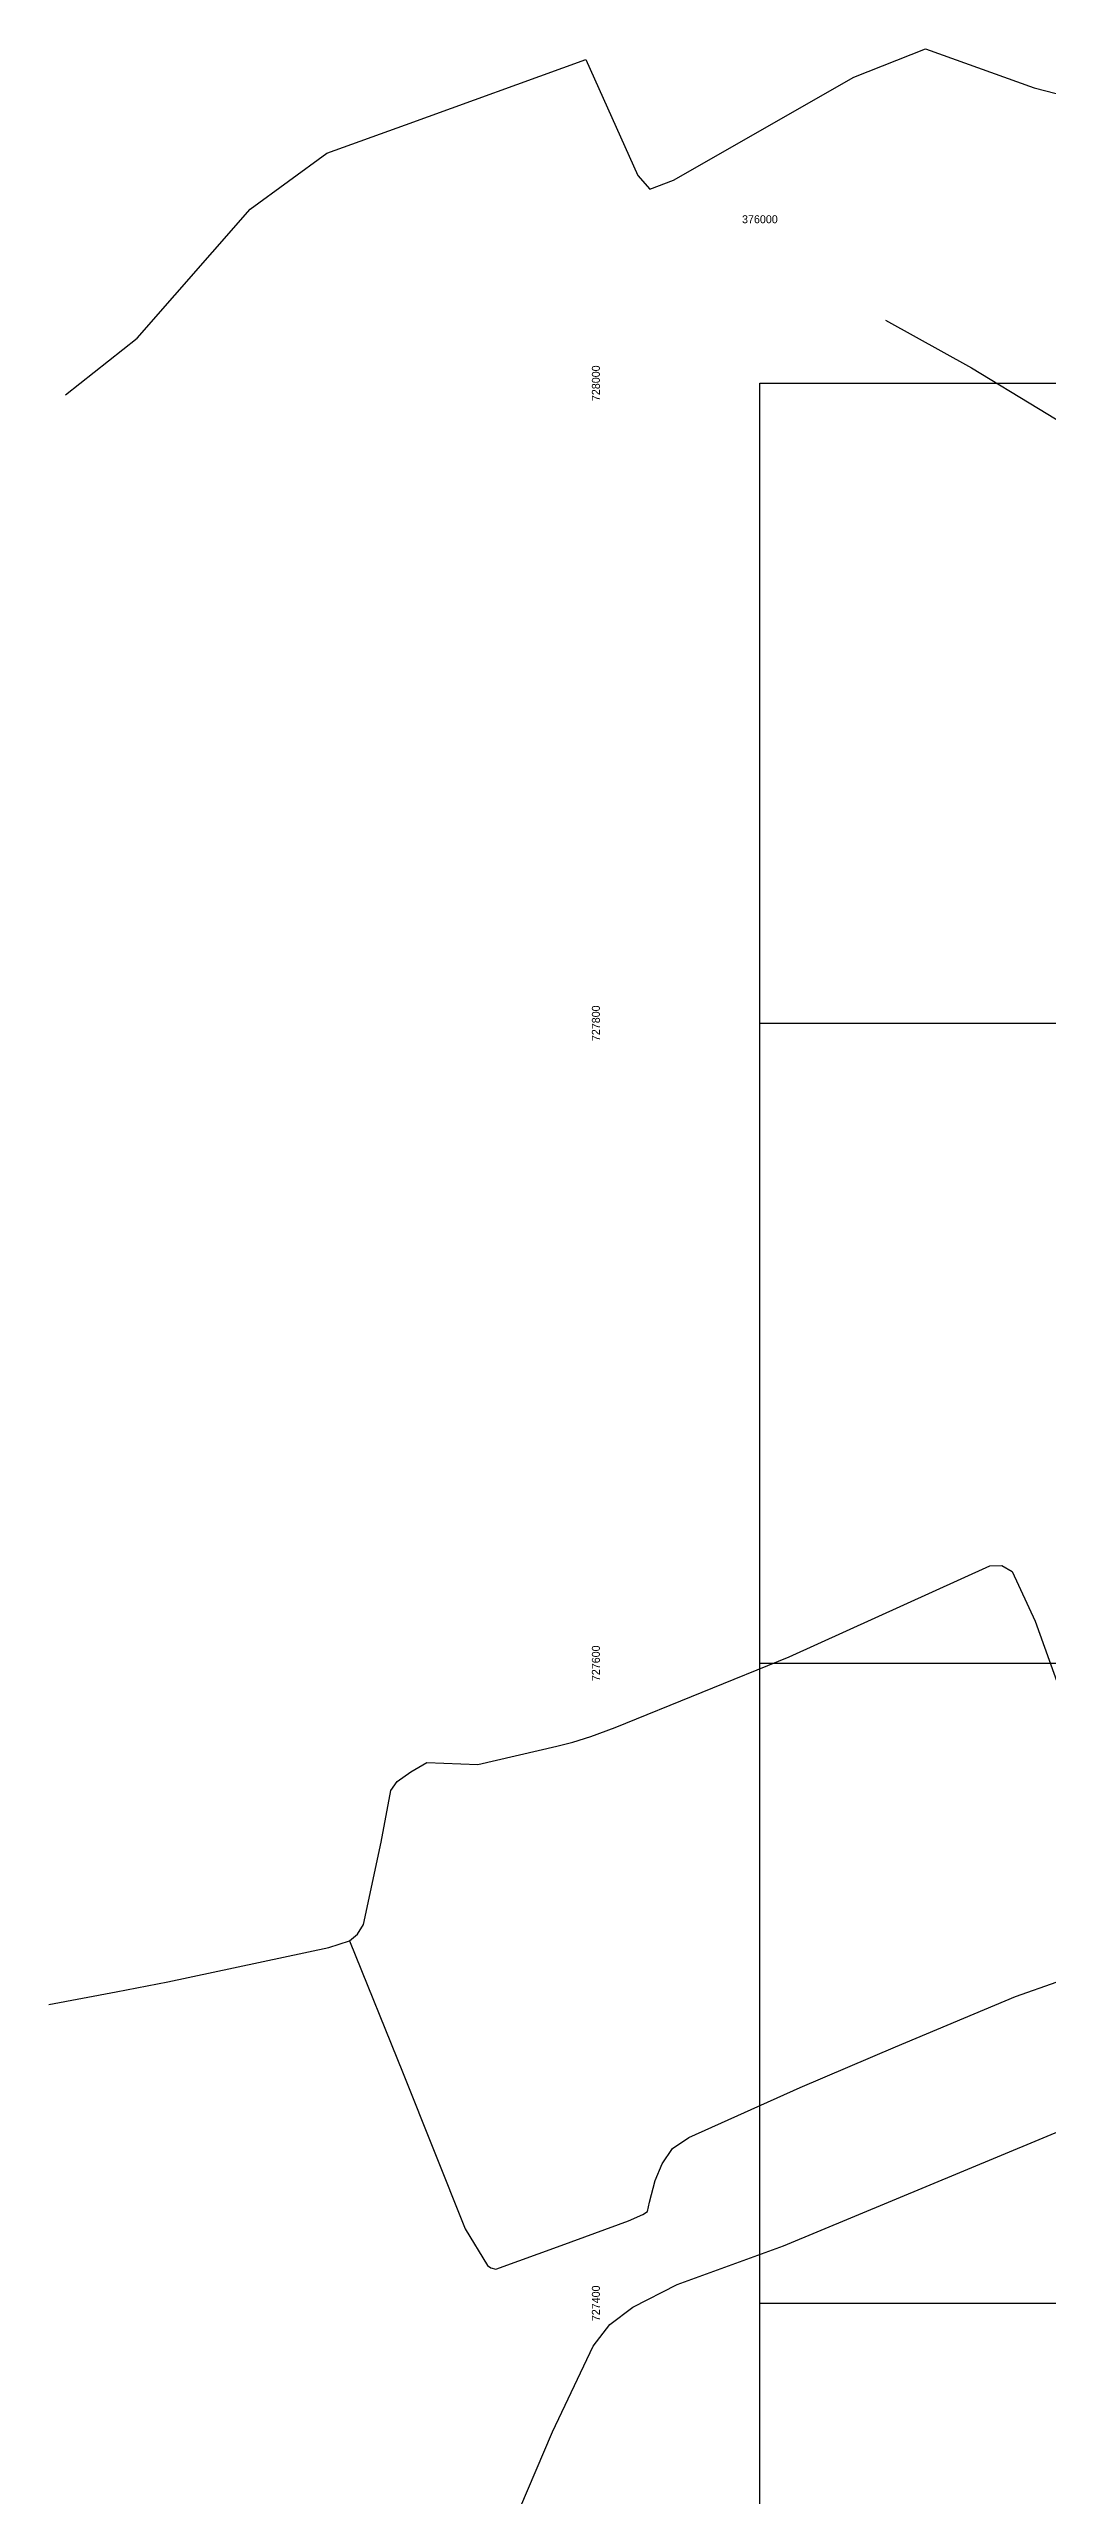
# Model space of a CAD drawing. Header units: metres. Extents: x 375284 to 378017, y 725251 to 730423.
# Drawn here: x 375778 to 376090, y 727340 to 728104 of the extents above; entities that cross this region are included whole.
import ezdxf
from ezdxf.enums import TextEntityAlignment as Align

# ---------------------------------------------------------------- set-up
doc = ezdxf.new("R2010")
doc.units = ezdxf.units.M
for name, color, linetype in [('COORDS', 4, 'Continuous'), ('GRID', 4, 'Continuous'), ('RIVERS', 5, 'Continuous'), ('ROADS', 8, 'Continuous')]:
    doc.layers.add(name, color=color, linetype=linetype)

msp = doc.modelspace()

# ---------------------------------------------------------------- linework, layer by layer
at = {"layer": 'GRID'}
for p, q in [((376000, 726600), (376000, 728000)), ((376000, 728000), (377400, 728000)), ((376000, 727800), (377400, 727800)), ((376000, 727600), (377400, 727600)), ((376000, 727400), (377400, 727400))]:
    msp.add_line(p, q, dxfattribs=at)
at = {"layer": 'RIVERS'}
for p, q in [((376029.4, 728095.62), (376051.76, 728104.47)), ((376051.76, 728104.47), (376085.75, 728092.36)), ((375889.21, 728080.72), (375945.57, 728101.21)), ((375945.57, 728101.21), (375961.87, 728064.89)), ((375973.04, 728063.49), (376029.4, 728095.62)), ((376085.75, 728092.36), (376128.14, 728081.18)), ((375864.65, 728071.91), (375889.21, 728080.72)), ((375840.73, 728054.42), (375864.65, 728071.91)), ((375961.87, 728064.89), (375965.59, 728060.69)), ((375965.59, 728060.69), (375973.04, 728063.49)), ((375805.37, 728014.12), (375840.73, 728054.42)), ((375783.02, 727996.42), (375805.37, 728014.12))]:
    msp.add_line(p, q, dxfattribs=at)
at = {"layer": 'ROADS'}
for p, q in [((376039.28, 728019.7), (376066.15, 728004.77)), ((376066.15, 728004.77), (376087.04, 727992.08)), ((376087.04, 727992.08), (376111.09, 727977.45)), ((376009.12, 727601.98), (376071.83, 727630.5)), ((376071.83, 727630.5), (376075.56, 727630.51)), ((376075.56, 727630.51), (376078.83, 727628.71)), ((376078.83, 727628.71), (376086.01, 727613.18)), ((376086.01, 727613.18), (376106.3, 727556.45)), ((375954.77, 727579.89), (376009.12, 727601.98)), ((375941.56, 727575.33), (375947.16, 727577.12)), ((375947.16, 727577.12), (375954.77, 727579.89)), ((375911.86, 727568.33), (375936.53, 727574.07)), ((375936.53, 727574.07), (375941.56, 727575.33)), ((375884.69, 727560.26), (375886.62, 727563.02)), ((375886.62, 727563.02), (375890.95, 727566.09)), ((375890.95, 727566.09), (375895.95, 727568.99)), ((375895.95, 727568.99), (375911.86, 727568.33)), ((375881.69, 727544.12), (375884.69, 727560.26)), ((375876.1, 727518.38), (375881.69, 727544.12)), ((375874.31, 727515.4), (375876.1, 727518.38)), ((375815.04, 727500.46), (375865.35, 727511.22)), ((375865.35, 727511.22), (375871.77, 727513.3)), ((375871.77, 727513.3), (375874.31, 727515.4)), ((375871.77, 727513.3), (375888.49, 727471.8)), ((376079.89, 727495.83), (376123.61, 727511.4)), ((375777.84, 727493.33), (375798.84, 727497.29)), ((375798.84, 727497.29), (375815.04, 727500.46)), ((376042.42, 727480.17), (376079.89, 727495.83)), ((376012.55, 727467.47), (376042.42, 727480.17)), ((375888.49, 727471.8), (375907.9, 727423.28)), ((375977.77, 727451.8), (376012.55, 727467.47)), ((376007.33, 727417.91), (376097.8, 727455.53)), ((375969.41, 727443.58), (375972.69, 727448.36)), ((375972.69, 727448.36), (375977.77, 727451.8)), ((375967.32, 727438.35), (375969.41, 727443.58)), ((375965.53, 727431.64), (375967.32, 727438.35)), ((375937.94, 727418.09), (375958.96, 727425.78)), ((375958.96, 727425.78), (375963.44, 727427.77)), ((375963.44, 727427.77), (375964.85, 727428.7)), ((375964.85, 727428.7), (375965.53, 727431.64)), ((375907.9, 727423.28), (375914.84, 727411.79)), ((375917.45, 727410.62), (375937.94, 727418.09)), ((375974.19, 727405.88), (376007.33, 727417.91)), ((375914.84, 727411.79), (375915.96, 727411.04)), ((375915.96, 727411.04), (375917.45, 727410.62)), ((375960.3, 727398.79), (375974.19, 727405.88)), ((375953.14, 727393.42), (375960.3, 727398.79)), ((375935.22, 727359.83), (375947.91, 727386.56)), ((375947.91, 727386.56), (375953.14, 727393.42)), ((375916.86, 727316.99), (375935.22, 727359.83))]:
    msp.add_line(p, q, dxfattribs=at)

# ---------------------------------------------------------------- texts
at = {"layer": 'COORDS'}
msp.add_text('376000', height=2.5, dxfattribs=at).set_placement((376000, 728050), align=Align.CENTER)
for s, p in [('728000', (375950, 728000)), ('727800', (375950, 727800)), ('727600', (375950, 727600)), ('727400', (375950, 727400))]:
    msp.add_text(s, height=2.5, rotation=90, dxfattribs=at).set_placement(p, align=Align.CENTER)

doc.saveas('drawing.dxf')
